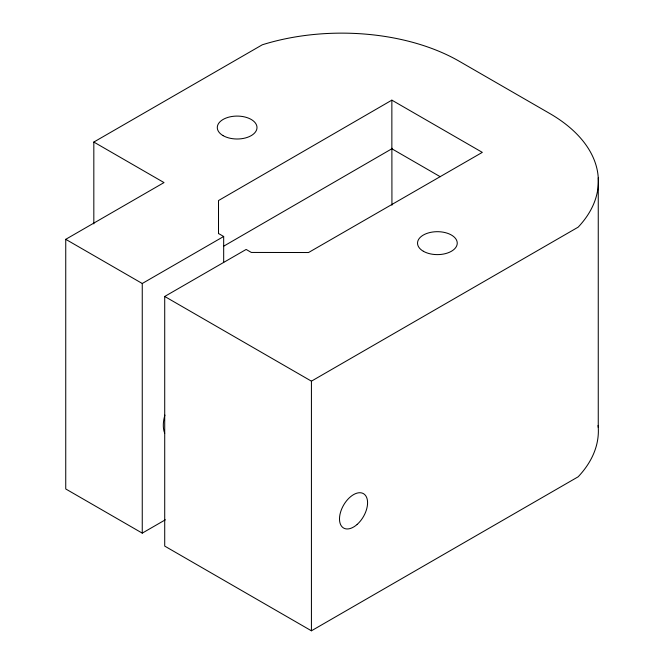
<?xml version="1.0" encoding="UTF-8"?>
<svg xmlns="http://www.w3.org/2000/svg" width="664" height="664" viewBox="0 0 664 664"><rect width="100%" height="100%" fill="white"/><g stroke="black" fill="none" stroke-linecap="round" stroke-linejoin="round"><path stroke-width="1" d="M598.09 425.392A166.166 95.931 0 0 1 578.153 476.802L311.424 630.8L164.713 546.099L164.713 296.459L246.145 249.448L251.332 252.444L308.544 252.527L482.313 152.371L391.86 100.148L218.506 200.553L218.506 233.67M223.868 246.078L391.86 148.778L391.86 100.148M93.823 223.892L93.823 142.054L262.288 44.795A166.232 95.973 0 0 1 459.239 61.246L549.701 113.469A166.166 95.931 0 0 1 578.153 227.163L311.424 381.161L164.713 296.459M165.353 519.796L142.254 533.134L65.744 488.961L65.744 239.322L164.016 182.583L93.823 142.054M65.744 239.322L142.254 283.495L223.677 236.484L223.677 262.346M391.86 148.778L440.215 176.707M218.506 233.496L223.677 236.484M391.884 148.213L391.934 205.193M598.256 177.803L598.256 427.442M311.424 381.161L311.424 630.8M142.254 283.495L142.254 533.134M164.713 433.235A29.78 17.198 -60 0 1 164.913 415.1M423.35 251.258A19.854 11.462 0 0 0 456.566 246.12A19.854 11.462 0 0 0 432.247 232.076A19.854 11.462 0 0 0 423.35 251.258M223.104 135.647A19.854 11.462 0 0 0 256.321 130.509A19.854 11.462 0 0 0 232.01 116.474A19.854 11.462 0 0 0 223.104 135.647M357.174 524.402A19.854 11.462 -60 0 0 363.465 493.651A19.854 11.462 -60 0 0 339.976 514.476A19.854 11.462 -60 0 0 357.174 524.402"/></g></svg>
